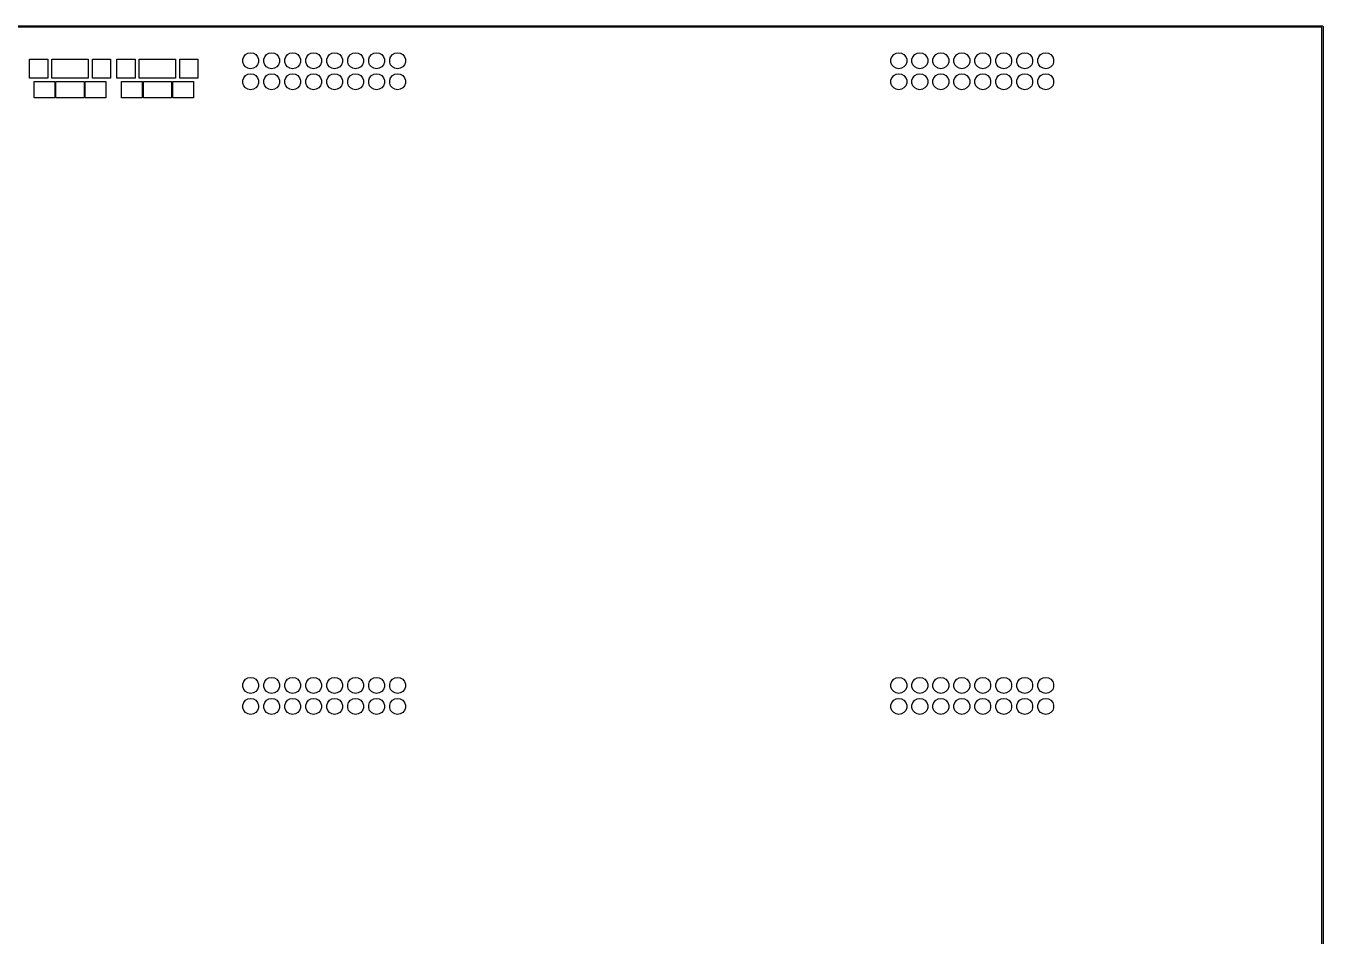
# Model space of a CAD drawing. Extents: x 25 to 346, y -457 to -16.
# Drawn here: x 188.6 to 345.5, y -126.5 to -16.4 of the extents above; entities that cross this region are included whole.
import ezdxf

# ---------------------------------------------------------------- set-up
doc = ezdxf.new("R2010")
doc.units = 0
doc.header["$MEASUREMENT"] = 0
doc.layers.add('BLACK', color=7, linetype='CONTINUOUS')

msp = doc.modelspace()

# ---------------------------------------------------------------- linework, layer by layer
at = {"layer": 'Black'}
for p, q in [((25.4, -16.435), (345.44, -16.435)), ((345.365, -16.585), (25.475, -16.585)), ((345.365, -456.49), (345.365, -16.585)), ((345.44, -16.435), (345.446, -16.4361)), ((345.446, -16.4361), (345.453, -16.4361)), ((345.453, -16.4361), (345.459, -16.4384)), ((345.459, -16.4384), (345.466, -16.4395)), ((345.466, -16.4395), (345.471, -16.4428)), ((345.471, -16.4428), (345.477, -16.445)), ((345.477, -16.445), (345.483, -16.4493)), ((345.483, -16.4493), (345.488, -16.4525)), ((345.488, -16.4525), (345.492, -16.4576)), ((345.492, -16.4576), (345.497, -16.4618)), ((345.497, -16.4618), (345.501, -16.4675)), ((345.501, -16.4675), (345.505, -16.4725)), ((345.505, -16.4725), (345.507, -16.4787)), ((345.507, -16.4787), (345.51, -16.4843)), ((345.51, -16.4843), (345.512, -16.4908)), ((345.512, -16.4908), (345.514, -16.497)), ((345.514, -16.497), (345.514, -16.5035)), ((345.514, -16.5035), (345.515, -16.51)), ((345.515, -16.51), (345.515, -456.565)), ((214.797, -20.4698), (214.911, -20.1547)), ((214.911, -20.1547), (215.127, -19.8977)), ((215.127, -19.8977), (215.417, -19.7301)), ((215.417, -19.7301), (215.748, -19.6718)), ((215.748, -19.6718), (216.078, -19.7301)), ((216.078, -19.7301), (216.368, -19.8977)), ((216.368, -19.8977), (216.584, -20.1547)), ((216.584, -20.1547), (216.699, -20.4698)), ((217.337, -20.4698), (217.451, -20.1547)), ((217.451, -20.1547), (217.667, -19.8977)), ((217.667, -19.8977), (217.957, -19.7301)), ((217.957, -19.7301), (218.288, -19.6718)), ((218.288, -19.6718), (218.618, -19.7301)), ((218.618, -19.7301), (218.908, -19.8977)), ((218.908, -19.8977), (219.124, -20.1547)), ((219.124, -20.1547), (219.239, -20.4698)), ((219.877, -20.4698), (219.991, -20.1547)), ((219.991, -20.1547), (220.207, -19.8977)), ((220.207, -19.8977), (220.497, -19.7301)), ((220.497, -19.7301), (220.828, -19.6718)), ((220.828, -19.6718), (221.158, -19.7301)), ((221.158, -19.7301), (221.448, -19.8977)), ((221.448, -19.8977), (221.664, -20.1547)), ((221.664, -20.1547), (221.779, -20.4698)), ((222.417, -20.4698), (222.531, -20.1547)), ((222.531, -20.1547), (222.747, -19.8977)), ((222.747, -19.8977), (223.037, -19.7301)), ((223.037, -19.7301), (223.368, -19.6718)), ((223.368, -19.6718), (223.698, -19.7301)), ((223.698, -19.7301), (223.988, -19.8977)), ((223.988, -19.8977), (224.204, -20.1547)), ((224.204, -20.1547), (224.319, -20.4698)), ((224.957, -20.4698), (225.071, -20.1547)), ((225.071, -20.1547), (225.287, -19.8977)), ((225.287, -19.8977), (225.577, -19.7301)), ((225.577, -19.7301), (225.908, -19.6718)), ((225.908, -19.6718), (226.238, -19.7301)), ((226.238, -19.7301), (226.528, -19.8977)), ((226.528, -19.8977), (226.744, -20.1547)), ((226.744, -20.1547), (226.859, -20.4698)), ((227.497, -20.4698), (227.611, -20.1547)), ((227.611, -20.1547), (227.827, -19.8977)), ((227.827, -19.8977), (228.117, -19.7301)), ((228.117, -19.7301), (228.448, -19.6718)), ((228.448, -19.6718), (228.778, -19.7301)), ((228.778, -19.7301), (229.068, -19.8977)), ((229.068, -19.8977), (229.284, -20.1547)), ((229.284, -20.1547), (229.399, -20.4698)), ((230.037, -20.4698), (230.151, -20.1547)), ((230.151, -20.1547), (230.367, -19.8977)), ((230.367, -19.8977), (230.657, -19.7301)), ((230.657, -19.7301), (230.988, -19.6718)), ((230.988, -19.6718), (231.318, -19.7301)), ((231.318, -19.7301), (231.608, -19.8977)), ((231.608, -19.8977), (231.824, -20.1547)), ((231.824, -20.1547), (231.939, -20.4698)), ((232.577, -20.4698), (232.691, -20.1547)), ((232.691, -20.1547), (232.907, -19.8977)), ((232.907, -19.8977), (233.197, -19.7301)), ((233.197, -19.7301), (233.528, -19.6718)), ((233.528, -19.6718), (233.858, -19.7301)), ((233.858, -19.7301), (234.148, -19.8977)), ((234.148, -19.8977), (234.364, -20.1547)), ((234.364, -20.1547), (234.479, -20.4698)), ((293.232, -20.4698), (293.347, -20.1547)), ((293.347, -20.1547), (293.562, -19.8977)), ((293.562, -19.8977), (293.853, -19.7301)), ((293.853, -19.7301), (294.183, -19.6718)), ((294.183, -19.6718), (294.513, -19.7301)), ((294.513, -19.7301), (294.804, -19.8977)), ((294.804, -19.8977), (295.019, -20.1547)), ((295.019, -20.1547), (295.134, -20.4698)), ((295.772, -20.4698), (295.887, -20.1547)), ((295.887, -20.1547), (296.102, -19.8977)), ((296.102, -19.8977), (296.393, -19.7301)), ((296.393, -19.7301), (296.723, -19.6718)), ((296.723, -19.6718), (297.053, -19.7301)), ((297.053, -19.7301), (297.344, -19.8977)), ((297.344, -19.8977), (297.559, -20.1547)), ((297.559, -20.1547), (297.674, -20.4698)), ((298.312, -20.4698), (298.427, -20.1547)), ((298.427, -20.1547), (298.642, -19.8977)), ((298.642, -19.8977), (298.933, -19.7301)), ((298.933, -19.7301), (299.263, -19.6718)), ((299.263, -19.6718), (299.593, -19.7301)), ((299.593, -19.7301), (299.884, -19.8977)), ((299.884, -19.8977), (300.099, -20.1547)), ((300.099, -20.1547), (300.214, -20.4698)), ((300.852, -20.4698), (300.967, -20.1547)), ((300.967, -20.1547), (301.182, -19.8977)), ((301.182, -19.8977), (301.473, -19.7301)), ((301.473, -19.7301), (301.803, -19.6718)), ((301.803, -19.6718), (302.133, -19.7301)), ((302.133, -19.7301), (302.424, -19.8977)), ((302.424, -19.8977), (302.639, -20.1547)), ((302.639, -20.1547), (302.754, -20.4698)), ((303.392, -20.4698), (303.507, -20.1547)), ((303.507, -20.1547), (303.722, -19.8977)), ((303.722, -19.8977), (304.013, -19.7301)), ((304.013, -19.7301), (304.343, -19.6718)), ((304.343, -19.6718), (304.673, -19.7301)), ((304.673, -19.7301), (304.964, -19.8977)), ((304.964, -19.8977), (305.179, -20.1547)), ((305.179, -20.1547), (305.294, -20.4698)), ((305.932, -20.4698), (306.047, -20.1547)), ((306.047, -20.1547), (306.262, -19.8977)), ((306.262, -19.8977), (306.553, -19.7301)), ((306.553, -19.7301), (306.883, -19.6718)), ((306.883, -19.6718), (307.213, -19.7301)), ((307.213, -19.7301), (307.504, -19.8977)), ((307.504, -19.8977), (307.719, -20.1547)), ((307.719, -20.1547), (307.834, -20.4698)), ((308.472, -20.4698), (308.587, -20.1547)), ((308.587, -20.1547), (308.802, -19.8977)), ((308.802, -19.8977), (309.093, -19.7301)), ((309.093, -19.7301), (309.423, -19.6718)), ((309.423, -19.6718), (309.753, -19.7301)), ((309.753, -19.7301), (310.044, -19.8977)), ((310.044, -19.8977), (310.259, -20.1547)), ((310.259, -20.1547), (310.374, -20.4698)), ((311.012, -20.4698), (311.127, -20.1547)), ((311.127, -20.1547), (311.342, -19.8977)), ((311.342, -19.8977), (311.633, -19.7301)), ((311.633, -19.7301), (311.963, -19.6718)), ((311.963, -19.6718), (312.293, -19.7301)), ((312.293, -19.7301), (312.584, -19.8977)), ((312.584, -19.8977), (312.799, -20.1547)), ((312.799, -20.1547), (312.914, -20.4698)), ((188.995, -22.74), (188.995, -20.44)), ((188.995, -20.44), (191.195, -20.44)), ((191.195, -20.44), (191.195, -22.74)), ((191.695, -20.44), (193.995, -20.44)), ((191.695, -22.74), (191.695, -20.44)), ((193.995, -20.44), (196.095, -20.44)), ((196.095, -20.44), (196.095, -22.74)), ((196.595, -22.74), (196.595, -20.44)), ((196.595, -20.44), (198.795, -20.44)), ((198.795, -20.44), (198.795, -22.74)), ((199.57, -22.74), (199.57, -20.44)), ((199.57, -20.44), (201.77, -20.44)), ((201.77, -20.44), (201.77, -22.74)), ((202.27, -20.44), (204.57, -20.44)), ((202.27, -22.74), (202.27, -20.44)), ((204.57, -20.44), (206.67, -20.44)), ((206.67, -20.44), (206.67, -22.74)), ((207.17, -22.74), (207.17, -20.44)), ((207.17, -20.44), (209.37, -20.44)), ((209.37, -20.44), (209.37, -22.74)), ((214.797, -20.8052), (214.797, -20.4698)), ((214.911, -21.1203), (214.797, -20.8052)), ((215.127, -21.3773), (214.911, -21.1203)), ((215.417, -21.5449), (215.127, -21.3773)), ((215.748, -21.6032), (215.417, -21.5449)), ((216.078, -21.5449), (215.748, -21.6032)), ((216.368, -21.3773), (216.078, -21.5449)), ((216.584, -21.1203), (216.368, -21.3773)), ((216.699, -20.8052), (216.584, -21.1203)), ((216.699, -20.4698), (216.699, -20.8052)), ((217.337, -20.8052), (217.337, -20.4698)), ((217.451, -21.1203), (217.337, -20.8052)), ((217.667, -21.3773), (217.451, -21.1203)), ((217.957, -21.5449), (217.667, -21.3773)), ((218.288, -21.6032), (217.957, -21.5449)), ((218.618, -21.5449), (218.288, -21.6032)), ((218.908, -21.3773), (218.618, -21.5449)), ((219.124, -21.1203), (218.908, -21.3773)), ((219.239, -20.8052), (219.124, -21.1203)), ((219.239, -20.4698), (219.239, -20.8052)), ((219.877, -20.8052), (219.877, -20.4698)), ((219.991, -21.1203), (219.877, -20.8052)), ((220.207, -21.3773), (219.991, -21.1203)), ((220.497, -21.5449), (220.207, -21.3773)), ((220.828, -21.6032), (220.497, -21.5449)), ((221.158, -21.5449), (220.828, -21.6032)), ((221.448, -21.3773), (221.158, -21.5449)), ((221.664, -21.1203), (221.448, -21.3773)), ((221.779, -20.8052), (221.664, -21.1203)), ((221.779, -20.4698), (221.779, -20.8052)), ((222.417, -20.8052), (222.417, -20.4698)), ((222.531, -21.1203), (222.417, -20.8052)), ((222.747, -21.3773), (222.531, -21.1203)), ((223.037, -21.5449), (222.747, -21.3773)), ((223.368, -21.6032), (223.037, -21.5449)), ((223.698, -21.5449), (223.368, -21.6032)), ((223.988, -21.3773), (223.698, -21.5449)), ((224.204, -21.1203), (223.988, -21.3773)), ((224.319, -20.8052), (224.204, -21.1203)), ((224.319, -20.4698), (224.319, -20.8052)), ((224.957, -20.8052), (224.957, -20.4698)), ((225.071, -21.1203), (224.957, -20.8052)), ((225.287, -21.3773), (225.071, -21.1203)), ((225.577, -21.5449), (225.287, -21.3773)), ((225.908, -21.6032), (225.577, -21.5449)), ((226.238, -21.5449), (225.908, -21.6032)), ((226.528, -21.3773), (226.238, -21.5449)), ((226.744, -21.1203), (226.528, -21.3773)), ((226.859, -20.8052), (226.744, -21.1203)), ((226.859, -20.4698), (226.859, -20.8052)), ((227.497, -20.8052), (227.497, -20.4698)), ((227.611, -21.1203), (227.497, -20.8052)), ((227.827, -21.3773), (227.611, -21.1203)), ((228.117, -21.5449), (227.827, -21.3773)), ((228.448, -21.6032), (228.117, -21.5449)), ((228.778, -21.5449), (228.448, -21.6032)), ((229.068, -21.3773), (228.778, -21.5449)), ((229.284, -21.1203), (229.068, -21.3773)), ((229.399, -20.8052), (229.284, -21.1203)), ((229.399, -20.4698), (229.399, -20.8052)), ((230.037, -20.8052), (230.037, -20.4698)), ((230.151, -21.1203), (230.037, -20.8052)), ((230.367, -21.3773), (230.151, -21.1203)), ((230.657, -21.5449), (230.367, -21.3773)), ((230.988, -21.6032), (230.657, -21.5449)), ((231.318, -21.5449), (230.988, -21.6032)), ((231.608, -21.3773), (231.318, -21.5449)), ((231.824, -21.1203), (231.608, -21.3773)), ((231.939, -20.8052), (231.824, -21.1203)), ((231.939, -20.4698), (231.939, -20.8052)), ((232.577, -20.8052), (232.577, -20.4698)), ((232.691, -21.1203), (232.577, -20.8052)), ((232.907, -21.3773), (232.691, -21.1203)), ((233.197, -21.5449), (232.907, -21.3773)), ((233.528, -21.6032), (233.197, -21.5449)), ((233.858, -21.5449), (233.528, -21.6032)), ((234.148, -21.3773), (233.858, -21.5449)), ((234.364, -21.1203), (234.148, -21.3773)), ((234.479, -20.8052), (234.364, -21.1203)), ((234.479, -20.4698), (234.479, -20.8052)), ((293.232, -20.8052), (293.232, -20.4698)), ((293.347, -21.1203), (293.232, -20.8052)), ((293.562, -21.3773), (293.347, -21.1203)), ((293.853, -21.5449), (293.562, -21.3773)), ((294.183, -21.6032), (293.853, -21.5449)), ((294.513, -21.5449), (294.183, -21.6032)), ((294.804, -21.3773), (294.513, -21.5449)), ((295.019, -21.1203), (294.804, -21.3773)), ((295.134, -20.8052), (295.019, -21.1203)), ((295.134, -20.4698), (295.134, -20.8052)), ((295.772, -20.8052), (295.772, -20.4698)), ((295.887, -21.1203), (295.772, -20.8052)), ((296.102, -21.3773), (295.887, -21.1203)), ((296.393, -21.5449), (296.102, -21.3773)), ((296.723, -21.6032), (296.393, -21.5449)), ((297.053, -21.5449), (296.723, -21.6032)), ((297.344, -21.3773), (297.053, -21.5449)), ((297.559, -21.1203), (297.344, -21.3773)), ((297.674, -20.8052), (297.559, -21.1203)), ((297.674, -20.4698), (297.674, -20.8052)), ((298.312, -20.8052), (298.312, -20.4698)), ((298.427, -21.1203), (298.312, -20.8052)), ((298.642, -21.3773), (298.427, -21.1203)), ((298.933, -21.5449), (298.642, -21.3773)), ((299.263, -21.6032), (298.933, -21.5449)), ((299.593, -21.5449), (299.263, -21.6032)), ((299.884, -21.3773), (299.593, -21.5449)), ((300.099, -21.1203), (299.884, -21.3773)), ((300.214, -20.8052), (300.099, -21.1203)), ((300.214, -20.4698), (300.214, -20.8052)), ((300.852, -20.8052), (300.852, -20.4698)), ((300.967, -21.1203), (300.852, -20.8052)), ((301.182, -21.3773), (300.967, -21.1203)), ((301.473, -21.5449), (301.182, -21.3773)), ((301.803, -21.6032), (301.473, -21.5449)), ((302.133, -21.5449), (301.803, -21.6032)), ((302.424, -21.3773), (302.133, -21.5449)), ((302.639, -21.1203), (302.424, -21.3773)), ((302.754, -20.8052), (302.639, -21.1203)), ((302.754, -20.4698), (302.754, -20.8052)), ((303.392, -20.8052), (303.392, -20.4698)), ((303.507, -21.1203), (303.392, -20.8052)), ((303.722, -21.3773), (303.507, -21.1203)), ((304.013, -21.5449), (303.722, -21.3773)), ((304.343, -21.6032), (304.013, -21.5449)), ((304.673, -21.5449), (304.343, -21.6032)), ((304.964, -21.3773), (304.673, -21.5449)), ((305.179, -21.1203), (304.964, -21.3773)), ((305.294, -20.8052), (305.179, -21.1203)), ((305.294, -20.4698), (305.294, -20.8052)), ((305.932, -20.8052), (305.932, -20.4698)), ((306.047, -21.1203), (305.932, -20.8052)), ((306.262, -21.3773), (306.047, -21.1203)), ((306.553, -21.5449), (306.262, -21.3773)), ((306.883, -21.6032), (306.553, -21.5449)), ((307.213, -21.5449), (306.883, -21.6032)), ((307.504, -21.3773), (307.213, -21.5449)), ((307.719, -21.1203), (307.504, -21.3773)), ((307.834, -20.8052), (307.719, -21.1203)), ((307.834, -20.4698), (307.834, -20.8052)), ((308.472, -20.8052), (308.472, -20.4698)), ((308.587, -21.1203), (308.472, -20.8052)), ((308.802, -21.3773), (308.587, -21.1203)), ((309.093, -21.5449), (308.802, -21.3773)), ((309.423, -21.6032), (309.093, -21.5449)), ((309.753, -21.5449), (309.423, -21.6032)), ((310.044, -21.3773), (309.753, -21.5449)), ((310.259, -21.1203), (310.044, -21.3773)), ((310.374, -20.8052), (310.259, -21.1203)), ((310.374, -20.4698), (310.374, -20.8052)), ((311.012, -20.8052), (311.012, -20.4698)), ((311.127, -21.1203), (311.012, -20.8052)), ((311.342, -21.3773), (311.127, -21.1203)), ((311.633, -21.5449), (311.342, -21.3773)), ((311.963, -21.6032), (311.633, -21.5449)), ((312.293, -21.5449), (311.963, -21.6032)), ((312.584, -21.3773), (312.293, -21.5449)), ((312.799, -21.1203), (312.584, -21.3773)), ((312.914, -20.8052), (312.799, -21.1203)), ((312.914, -20.4698), (312.914, -20.8052)), ((191.195, -22.74), (188.995, -22.74)), ((189.545, -25.14), (189.545, -23.14)), ((189.545, -23.14), (192.045, -23.14)), ((193.795, -22.74), (191.695, -22.74)), ((192.045, -23.14), (192.045, -25.14)), ((192.195, -25.14), (192.195, -23.14)), ((192.195, -23.14), (192.995, -23.14)), ((192.995, -23.14), (193.645, -23.14)), ((193.645, -23.14), (194.295, -23.14)), ((196.095, -22.74), (193.795, -22.74)), ((194.295, -23.14), (194.945, -23.14)), ((194.945, -23.14), (195.595, -23.14)), ((195.595, -23.14), (195.595, -25.14)), ((195.745, -25.14), (195.745, -23.14)), ((195.745, -23.14), (198.245, -23.14)), ((198.795, -22.74), (196.595, -22.74)), ((198.245, -23.14), (198.245, -25.14)), ((201.77, -22.74), (199.57, -22.74)), ((200.12, -25.14), (200.12, -23.14)), ((200.12, -23.14), (202.62, -23.14)), ((204.37, -22.74), (202.27, -22.74)), ((202.62, -23.14), (202.62, -25.14)), ((202.77, -25.14), (202.77, -23.14)), ((202.77, -23.14), (203.57, -23.14)), ((203.57, -23.14), (204.22, -23.14)), ((204.22, -23.14), (204.87, -23.14)), ((204.57, -22.74), (204.37, -22.74)), ((206.67, -22.74), (204.57, -22.74)), ((204.87, -23.14), (205.52, -23.14)), ((205.52, -23.14), (206.17, -23.14)), ((206.17, -23.14), (206.17, -25.14)), ((206.32, -25.14), (206.32, -23.14)), ((206.32, -23.14), (208.82, -23.14)), ((209.37, -22.74), (207.17, -22.74)), ((208.82, -23.14), (208.82, -25.14)), ((214.797, -23.0098), (214.911, -22.6947)), ((214.797, -23.3452), (214.797, -23.0098)), ((214.911, -23.6603), (214.797, -23.3452)), ((214.911, -22.6947), (215.127, -22.4377)), ((215.127, -22.4377), (215.417, -22.2701)), ((215.417, -22.2701), (215.748, -22.2118)), ((215.748, -22.2118), (216.078, -22.2701)), ((216.078, -22.2701), (216.368, -22.4377)), ((216.368, -22.4377), (216.584, -22.6947)), ((216.584, -22.6947), (216.699, -23.0098)), ((216.699, -23.3452), (216.584, -23.6603)), ((216.699, -23.0098), (216.699, -23.3452)), ((217.337, -23.0098), (217.451, -22.6947)), ((217.337, -23.3452), (217.337, -23.0098)), ((217.451, -23.6603), (217.337, -23.3452)), ((217.451, -22.6947), (217.667, -22.4377)), ((217.667, -22.4377), (217.957, -22.2701)), ((217.957, -22.2701), (218.288, -22.2118)), ((218.288, -22.2118), (218.618, -22.2701)), ((218.618, -22.2701), (218.908, -22.4377)), ((218.908, -22.4377), (219.124, -22.6947)), ((219.124, -22.6947), (219.239, -23.0098)), ((219.239, -23.3452), (219.124, -23.6603)), ((219.239, -23.0098), (219.239, -23.3452)), ((219.877, -23.0098), (219.991, -22.6947)), ((219.877, -23.3452), (219.877, -23.0098)), ((219.991, -23.6603), (219.877, -23.3452)), ((219.991, -22.6947), (220.207, -22.4377)), ((220.207, -22.4377), (220.497, -22.2701)), ((220.497, -22.2701), (220.828, -22.2118)), ((220.828, -22.2118), (221.158, -22.2701)), ((221.158, -22.2701), (221.448, -22.4377)), ((221.448, -22.4377), (221.664, -22.6947)), ((221.664, -22.6947), (221.779, -23.0098)), ((221.779, -23.3452), (221.664, -23.6603)), ((221.779, -23.0098), (221.779, -23.3452)), ((222.417, -23.0098), (222.531, -22.6947)), ((222.417, -23.3452), (222.417, -23.0098)), ((222.531, -23.6603), (222.417, -23.3452)), ((222.531, -22.6947), (222.747, -22.4377)), ((222.747, -22.4377), (223.037, -22.2701)), ((223.037, -22.2701), (223.368, -22.2118)), ((223.368, -22.2118), (223.698, -22.2701)), ((223.698, -22.2701), (223.988, -22.4377)), ((223.988, -22.4377), (224.204, -22.6947)), ((224.204, -22.6947), (224.319, -23.0098)), ((224.319, -23.3452), (224.204, -23.6603)), ((224.319, -23.0098), (224.319, -23.3452)), ((224.957, -23.0098), (225.071, -22.6947)), ((224.957, -23.3452), (224.957, -23.0098)), ((225.071, -23.6603), (224.957, -23.3452)), ((225.071, -22.6947), (225.287, -22.4377)), ((225.287, -22.4377), (225.577, -22.2701)), ((225.577, -22.2701), (225.908, -22.2118)), ((225.908, -22.2118), (226.238, -22.2701)), ((226.238, -22.2701), (226.528, -22.4377)), ((226.528, -22.4377), (226.744, -22.6947)), ((226.744, -22.6947), (226.859, -23.0098)), ((226.859, -23.3452), (226.744, -23.6603)), ((226.859, -23.0098), (226.859, -23.3452)), ((227.497, -23.0098), (227.611, -22.6947)), ((227.497, -23.3452), (227.497, -23.0098)), ((227.611, -23.6603), (227.497, -23.3452)), ((227.611, -22.6947), (227.827, -22.4377)), ((227.827, -22.4377), (228.117, -22.2701)), ((228.117, -22.2701), (228.448, -22.2118)), ((228.448, -22.2118), (228.778, -22.2701)), ((228.778, -22.2701), (229.068, -22.4377)), ((229.068, -22.4377), (229.284, -22.6947)), ((229.284, -22.6947), (229.399, -23.0098)), ((229.399, -23.3452), (229.284, -23.6603)), ((229.399, -23.0098), (229.399, -23.3452)), ((230.037, -23.0098), (230.151, -22.6947)), ((230.037, -23.3452), (230.037, -23.0098)), ((230.151, -23.6603), (230.037, -23.3452)), ((230.151, -22.6947), (230.367, -22.4377)), ((230.367, -22.4377), (230.657, -22.2701)), ((230.657, -22.2701), (230.988, -22.2118)), ((230.988, -22.2118), (231.318, -22.2701)), ((231.318, -22.2701), (231.608, -22.4377)), ((231.608, -22.4377), (231.824, -22.6947)), ((231.824, -22.6947), (231.939, -23.0098)), ((231.939, -23.3452), (231.824, -23.6603)), ((231.939, -23.0098), (231.939, -23.3452)), ((232.577, -23.0098), (232.691, -22.6947)), ((232.577, -23.3452), (232.577, -23.0098)), ((232.691, -23.6603), (232.577, -23.3452)), ((232.691, -22.6947), (232.907, -22.4377)), ((232.907, -22.4377), (233.197, -22.2701)), ((233.197, -22.2701), (233.528, -22.2118)), ((233.528, -22.2118), (233.858, -22.2701)), ((233.858, -22.2701), (234.148, -22.4377)), ((234.148, -22.4377), (234.364, -22.6947)), ((234.364, -22.6947), (234.479, -23.0098)), ((234.479, -23.3452), (234.364, -23.6603)), ((234.479, -23.0098), (234.479, -23.3452)), ((293.232, -23.0098), (293.347, -22.6947)), ((293.232, -23.3452), (293.232, -23.0098)), ((293.347, -23.6603), (293.232, -23.3452)), ((293.347, -22.6947), (293.562, -22.4377)), ((293.562, -22.4377), (293.853, -22.2701)), ((293.853, -22.2701), (294.183, -22.2118)), ((294.183, -22.2118), (294.513, -22.2701)), ((294.513, -22.2701), (294.804, -22.4377)), ((294.804, -22.4377), (295.019, -22.6947)), ((295.019, -22.6947), (295.134, -23.0098)), ((295.134, -23.3452), (295.019, -23.6603)), ((295.134, -23.0098), (295.134, -23.3452)), ((295.772, -23.0098), (295.887, -22.6947)), ((295.772, -23.3452), (295.772, -23.0098)), ((295.887, -23.6603), (295.772, -23.3452)), ((295.887, -22.6947), (296.102, -22.4377)), ((296.102, -22.4377), (296.393, -22.2701)), ((296.393, -22.2701), (296.723, -22.2118)), ((296.723, -22.2118), (297.053, -22.2701)), ((297.053, -22.2701), (297.344, -22.4377)), ((297.344, -22.4377), (297.559, -22.6947)), ((297.559, -22.6947), (297.674, -23.0098)), ((297.674, -23.3452), (297.559, -23.6603)), ((297.674, -23.0098), (297.674, -23.3452)), ((298.312, -23.0098), (298.427, -22.6947)), ((298.312, -23.3452), (298.312, -23.0098)), ((298.427, -23.6603), (298.312, -23.3452)), ((298.427, -22.6947), (298.642, -22.4377)), ((298.642, -22.4377), (298.933, -22.2701)), ((298.933, -22.2701), (299.263, -22.2118)), ((299.263, -22.2118), (299.593, -22.2701)), ((299.593, -22.2701), (299.884, -22.4377)), ((299.884, -22.4377), (300.099, -22.6947)), ((300.099, -22.6947), (300.214, -23.0098)), ((300.214, -23.3452), (300.099, -23.6603)), ((300.214, -23.0098), (300.214, -23.3452)), ((300.852, -23.0098), (300.967, -22.6947)), ((300.852, -23.3452), (300.852, -23.0098)), ((300.967, -23.6603), (300.852, -23.3452)), ((300.967, -22.6947), (301.182, -22.4377)), ((301.182, -22.4377), (301.473, -22.2701)), ((301.473, -22.2701), (301.803, -22.2118)), ((301.803, -22.2118), (302.133, -22.2701)), ((302.133, -22.2701), (302.424, -22.4377)), ((302.424, -22.4377), (302.639, -22.6947)), ((302.639, -22.6947), (302.754, -23.0098)), ((302.754, -23.3452), (302.639, -23.6603)), ((302.754, -23.0098), (302.754, -23.3452)), ((303.392, -23.0098), (303.507, -22.6947)), ((303.392, -23.3452), (303.392, -23.0098)), ((303.507, -23.6603), (303.392, -23.3452)), ((303.507, -22.6947), (303.722, -22.4377)), ((303.722, -22.4377), (304.013, -22.2701)), ((304.013, -22.2701), (304.343, -22.2118)), ((304.343, -22.2118), (304.673, -22.2701)), ((304.673, -22.2701), (304.964, -22.4377)), ((304.964, -22.4377), (305.179, -22.6947)), ((305.179, -22.6947), (305.294, -23.0098)), ((305.294, -23.3452), (305.179, -23.6603)), ((305.294, -23.0098), (305.294, -23.3452)), ((305.932, -23.0098), (306.047, -22.6947)), ((305.932, -23.3452), (305.932, -23.0098)), ((306.047, -23.6603), (305.932, -23.3452)), ((306.047, -22.6947), (306.262, -22.4377)), ((306.262, -22.4377), (306.553, -22.2701)), ((306.553, -22.2701), (306.883, -22.2118)), ((306.883, -22.2118), (307.213, -22.2701)), ((307.213, -22.2701), (307.504, -22.4377)), ((307.504, -22.4377), (307.719, -22.6947)), ((307.719, -22.6947), (307.834, -23.0098)), ((307.834, -23.3452), (307.719, -23.6603)), ((307.834, -23.0098), (307.834, -23.3452)), ((308.472, -23.0098), (308.587, -22.6947)), ((308.472, -23.3452), (308.472, -23.0098)), ((308.587, -23.6603), (308.472, -23.3452)), ((308.587, -22.6947), (308.802, -22.4377)), ((308.802, -22.4377), (309.093, -22.2701)), ((309.093, -22.2701), (309.423, -22.2118)), ((309.423, -22.2118), (309.753, -22.2701)), ((309.753, -22.2701), (310.044, -22.4377)), ((310.044, -22.4377), (310.259, -22.6947)), ((310.259, -22.6947), (310.374, -23.0098)), ((310.374, -23.3452), (310.259, -23.6603)), ((310.374, -23.0098), (310.374, -23.3452)), ((311.012, -23.0098), (311.127, -22.6947)), ((311.012, -23.3452), (311.012, -23.0098)), ((311.127, -23.6603), (311.012, -23.3452)), ((311.127, -22.6947), (311.342, -22.4377)), ((311.342, -22.4377), (311.633, -22.2701)), ((311.633, -22.2701), (311.963, -22.2118)), ((311.963, -22.2118), (312.293, -22.2701)), ((312.293, -22.2701), (312.584, -22.4377)), ((312.584, -22.4377), (312.799, -22.6947)), ((312.799, -22.6947), (312.914, -23.0098)), ((312.914, -23.3452), (312.799, -23.6603)), ((312.914, -23.0098), (312.914, -23.3452)), ((215.127, -23.9172), (214.911, -23.6603)), ((215.417, -24.0849), (215.127, -23.9172)), ((215.748, -24.1432), (215.417, -24.0849)), ((216.078, -24.0849), (215.748, -24.1432)), ((216.368, -23.9172), (216.078, -24.0849)), ((216.584, -23.6603), (216.368, -23.9172)), ((217.667, -23.9172), (217.451, -23.6603)), ((217.957, -24.0849), (217.667, -23.9172)), ((218.288, -24.1432), (217.957, -24.0849)), ((218.618, -24.0849), (218.288, -24.1432)), ((218.908, -23.9172), (218.618, -24.0849)), ((219.124, -23.6603), (218.908, -23.9172)), ((220.207, -23.9172), (219.991, -23.6603)), ((220.497, -24.0849), (220.207, -23.9172)), ((220.828, -24.1432), (220.497, -24.0849)), ((221.158, -24.0849), (220.828, -24.1432)), ((221.448, -23.9172), (221.158, -24.0849)), ((221.664, -23.6603), (221.448, -23.9172)), ((222.747, -23.9172), (222.531, -23.6603)), ((223.037, -24.0849), (222.747, -23.9172)), ((223.368, -24.1432), (223.037, -24.0849)), ((223.698, -24.0849), (223.368, -24.1432)), ((223.988, -23.9172), (223.698, -24.0849)), ((224.204, -23.6603), (223.988, -23.9172)), ((225.287, -23.9172), (225.071, -23.6603)), ((225.577, -24.0849), (225.287, -23.9172)), ((225.908, -24.1432), (225.577, -24.0849)), ((226.238, -24.0849), (225.908, -24.1432)), ((226.528, -23.9172), (226.238, -24.0849)), ((226.744, -23.6603), (226.528, -23.9172)), ((227.827, -23.9172), (227.611, -23.6603)), ((228.117, -24.0849), (227.827, -23.9172)), ((228.448, -24.1432), (228.117, -24.0849)), ((228.778, -24.0849), (228.448, -24.1432)), ((229.068, -23.9172), (228.778, -24.0849)), ((229.284, -23.6603), (229.068, -23.9172)), ((230.367, -23.9172), (230.151, -23.6603)), ((230.657, -24.0849), (230.367, -23.9172)), ((230.988, -24.1432), (230.657, -24.0849)), ((231.318, -24.0849), (230.988, -24.1432)), ((231.608, -23.9172), (231.318, -24.0849)), ((231.824, -23.6603), (231.608, -23.9172)), ((232.907, -23.9172), (232.691, -23.6603)), ((233.197, -24.0849), (232.907, -23.9172)), ((233.528, -24.1432), (233.197, -24.0849)), ((233.858, -24.0849), (233.528, -24.1432)), ((234.148, -23.9172), (233.858, -24.0849)), ((234.364, -23.6603), (234.148, -23.9172)), ((293.562, -23.9172), (293.347, -23.6603)), ((293.853, -24.0849), (293.562, -23.9172)), ((294.183, -24.1432), (293.853, -24.0849)), ((294.513, -24.0849), (294.183, -24.1432)), ((294.804, -23.9172), (294.513, -24.0849)), ((295.019, -23.6603), (294.804, -23.9172)), ((296.102, -23.9172), (295.887, -23.6603)), ((296.393, -24.0849), (296.102, -23.9172)), ((296.723, -24.1432), (296.393, -24.0849)), ((297.053, -24.0849), (296.723, -24.1432)), ((297.344, -23.9172), (297.053, -24.0849)), ((297.559, -23.6603), (297.344, -23.9172)), ((298.642, -23.9172), (298.427, -23.6603)), ((298.933, -24.0849), (298.642, -23.9172)), ((299.263, -24.1432), (298.933, -24.0849)), ((299.593, -24.0849), (299.263, -24.1432)), ((299.884, -23.9172), (299.593, -24.0849)), ((300.099, -23.6603), (299.884, -23.9172)), ((301.182, -23.9172), (300.967, -23.6603)), ((301.473, -24.0849), (301.182, -23.9172)), ((301.803, -24.1432), (301.473, -24.0849)), ((302.133, -24.0849), (301.803, -24.1432)), ((302.424, -23.9172), (302.133, -24.0849)), ((302.639, -23.6603), (302.424, -23.9172)), ((303.722, -23.9172), (303.507, -23.6603)), ((304.013, -24.0849), (303.722, -23.9172)), ((304.343, -24.1432), (304.013, -24.0849)), ((304.673, -24.0849), (304.343, -24.1432)), ((304.964, -23.9172), (304.673, -24.0849)), ((305.179, -23.6603), (304.964, -23.9172)), ((306.262, -23.9172), (306.047, -23.6603)), ((306.553, -24.0849), (306.262, -23.9172)), ((306.883, -24.1432), (306.553, -24.0849)), ((307.213, -24.0849), (306.883, -24.1432)), ((307.504, -23.9172), (307.213, -24.0849)), ((307.719, -23.6603), (307.504, -23.9172)), ((308.802, -23.9172), (308.587, -23.6603)), ((309.093, -24.0849), (308.802, -23.9172)), ((309.423, -24.1432), (309.093, -24.0849)), ((309.753, -24.0849), (309.423, -24.1432)), ((310.044, -23.9172), (309.753, -24.0849)), ((310.259, -23.6603), (310.044, -23.9172)), ((311.342, -23.9172), (311.127, -23.6603)), ((311.633, -24.0849), (311.342, -23.9172)), ((311.963, -24.1432), (311.633, -24.0849)), ((312.293, -24.0849), (311.963, -24.1432)), ((312.584, -23.9172), (312.293, -24.0849)), ((312.799, -23.6603), (312.584, -23.9172)), ((192.045, -25.14), (189.545, -25.14)), ((192.845, -25.14), (192.195, -25.14)), ((192.995, -25.14), (192.845, -25.14)), ((193.495, -25.14), (192.995, -25.14)), ((193.645, -25.14), (193.495, -25.14)), ((194.145, -25.14), (193.645, -25.14)), ((194.295, -25.14), (194.145, -25.14)), ((194.795, -25.14), (194.295, -25.14)), ((194.945, -25.14), (194.795, -25.14)), ((195.595, -25.14), (194.945, -25.14)), ((198.245, -25.14), (195.745, -25.14)), ((202.62, -25.14), (200.12, -25.14)), ((203.42, -25.14), (202.77, -25.14)), ((204.07, -25.14), (203.42, -25.14)), ((204.72, -25.14), (204.07, -25.14)), ((205.37, -25.14), (204.72, -25.14)), ((205.52, -25.14), (205.37, -25.14)), ((206.17, -25.14), (205.52, -25.14)), ((208.82, -25.14), (206.32, -25.14)), ((214.797, -96.0094), (214.911, -95.6943)), ((214.911, -95.6943), (215.127, -95.4373)), ((215.127, -95.4373), (215.417, -95.2697)), ((215.417, -95.2697), (215.748, -95.2114)), ((215.748, -95.2114), (216.078, -95.2697)), ((216.078, -95.2697), (216.368, -95.4373)), ((216.368, -95.4373), (216.584, -95.6943)), ((216.584, -95.6943), (216.699, -96.0094)), ((217.337, -96.0094), (217.451, -95.6943)), ((217.451, -95.6943), (217.667, -95.4373)), ((217.667, -95.4373), (217.957, -95.2697)), ((217.957, -95.2697), (218.288, -95.2114)), ((218.288, -95.2114), (218.618, -95.2697)), ((218.618, -95.2697), (218.908, -95.4373)), ((218.908, -95.4373), (219.124, -95.6943)), ((219.124, -95.6943), (219.239, -96.0094)), ((219.877, -96.0094), (219.991, -95.6943)), ((219.991, -95.6943), (220.207, -95.4373)), ((220.207, -95.4373), (220.497, -95.2697)), ((220.497, -95.2697), (220.828, -95.2114)), ((220.828, -95.2114), (221.158, -95.2697)), ((221.158, -95.2697), (221.448, -95.4373)), ((221.448, -95.4373), (221.664, -95.6943)), ((221.664, -95.6943), (221.779, -96.0094)), ((222.417, -96.0094), (222.531, -95.6943)), ((222.531, -95.6943), (222.747, -95.4373)), ((222.747, -95.4373), (223.037, -95.2697)), ((223.037, -95.2697), (223.368, -95.2114)), ((223.368, -95.2114), (223.698, -95.2697)), ((223.698, -95.2697), (223.988, -95.4373)), ((223.988, -95.4373), (224.204, -95.6943)), ((224.204, -95.6943), (224.319, -96.0094)), ((224.957, -96.0094), (225.071, -95.6943)), ((225.071, -95.6943), (225.287, -95.4373)), ((225.287, -95.4373), (225.577, -95.2697)), ((225.577, -95.2697), (225.908, -95.2114)), ((225.908, -95.2114), (226.238, -95.2697)), ((226.238, -95.2697), (226.528, -95.4373)), ((226.528, -95.4373), (226.744, -95.6943)), ((226.744, -95.6943), (226.859, -96.0094)), ((227.497, -96.0094), (227.611, -95.6943)), ((227.611, -95.6943), (227.827, -95.4373)), ((227.827, -95.4373), (228.117, -95.2697)), ((228.117, -95.2697), (228.448, -95.2114)), ((228.448, -95.2114), (228.778, -95.2697)), ((228.778, -95.2697), (229.068, -95.4373)), ((229.068, -95.4373), (229.284, -95.6943)), ((229.284, -95.6943), (229.399, -96.0094)), ((230.037, -96.0094), (230.151, -95.6943)), ((230.151, -95.6943), (230.367, -95.4373)), ((230.367, -95.4373), (230.657, -95.2697)), ((230.657, -95.2697), (230.988, -95.2114)), ((230.988, -95.2114), (231.318, -95.2697)), ((231.318, -95.2697), (231.608, -95.4373)), ((231.608, -95.4373), (231.824, -95.6943)), ((231.824, -95.6943), (231.939, -96.0094)), ((232.577, -96.0094), (232.691, -95.6943)), ((232.691, -95.6943), (232.907, -95.4373)), ((232.907, -95.4373), (233.197, -95.2697)), ((233.197, -95.2697), (233.528, -95.2114)), ((233.528, -95.2114), (233.858, -95.2697)), ((233.858, -95.2697), (234.148, -95.4373)), ((234.148, -95.4373), (234.364, -95.6943)), ((234.364, -95.6943), (234.479, -96.0094)), ((293.232, -96.0094), (293.347, -95.6943)), ((293.347, -95.6943), (293.562, -95.4373)), ((293.562, -95.4373), (293.853, -95.2697)), ((293.853, -95.2697), (294.183, -95.2114)), ((294.183, -95.2114), (294.513, -95.2697)), ((294.513, -95.2697), (294.804, -95.4373)), ((294.804, -95.4373), (295.019, -95.6943)), ((295.019, -95.6943), (295.134, -96.0094)), ((295.772, -96.0094), (295.887, -95.6943)), ((295.887, -95.6943), (296.102, -95.4373)), ((296.102, -95.4373), (296.393, -95.2697)), ((296.393, -95.2697), (296.723, -95.2114)), ((296.723, -95.2114), (297.053, -95.2697)), ((297.053, -95.2697), (297.344, -95.4373)), ((297.344, -95.4373), (297.559, -95.6943)), ((297.559, -95.6943), (297.674, -96.0094)), ((298.312, -96.0094), (298.427, -95.6943)), ((298.427, -95.6943), (298.642, -95.4373)), ((298.642, -95.4373), (298.933, -95.2697)), ((298.933, -95.2697), (299.263, -95.2114)), ((299.263, -95.2114), (299.593, -95.2697)), ((299.593, -95.2697), (299.884, -95.4373)), ((299.884, -95.4373), (300.099, -95.6943)), ((300.099, -95.6943), (300.214, -96.0094)), ((300.852, -96.0094), (300.967, -95.6943)), ((300.967, -95.6943), (301.182, -95.4373)), ((301.182, -95.4373), (301.473, -95.2697)), ((301.473, -95.2697), (301.803, -95.2114)), ((301.803, -95.2114), (302.133, -95.2697)), ((302.133, -95.2697), (302.424, -95.4373)), ((302.424, -95.4373), (302.639, -95.6943)), ((302.639, -95.6943), (302.754, -96.0094)), ((303.392, -96.0094), (303.507, -95.6943)), ((303.507, -95.6943), (303.722, -95.4373)), ((303.722, -95.4373), (304.013, -95.2697)), ((304.013, -95.2697), (304.343, -95.2114)), ((304.343, -95.2114), (304.673, -95.2697)), ((304.673, -95.2697), (304.964, -95.4373)), ((304.964, -95.4373), (305.179, -95.6943)), ((305.179, -95.6943), (305.294, -96.0094)), ((305.932, -96.0094), (306.047, -95.6943)), ((306.047, -95.6943), (306.262, -95.4373)), ((306.262, -95.4373), (306.553, -95.2697)), ((306.553, -95.2697), (306.883, -95.2114)), ((306.883, -95.2114), (307.213, -95.2697)), ((307.213, -95.2697), (307.504, -95.4373)), ((307.504, -95.4373), (307.719, -95.6943)), ((307.719, -95.6943), (307.834, -96.0094)), ((308.472, -96.0094), (308.587, -95.6943)), ((308.587, -95.6943), (308.802, -95.4373)), ((308.802, -95.4373), (309.093, -95.2697)), ((309.093, -95.2697), (309.423, -95.2114)), ((309.423, -95.2114), (309.753, -95.2697)), ((309.753, -95.2697), (310.044, -95.4373)), ((310.044, -95.4373), (310.259, -95.6943)), ((310.259, -95.6943), (310.374, -96.0094)), ((311.012, -96.0094), (311.127, -95.6943)), ((311.127, -95.6943), (311.342, -95.4373)), ((311.342, -95.4373), (311.633, -95.2697)), ((311.633, -95.2697), (311.963, -95.2114)), ((311.963, -95.2114), (312.293, -95.2697)), ((312.293, -95.2697), (312.584, -95.4373)), ((312.584, -95.4373), (312.799, -95.6943)), ((312.799, -95.6943), (312.914, -96.0094)), ((214.797, -96.3448), (214.797, -96.0094)), ((214.911, -96.6599), (214.797, -96.3448)), ((215.127, -96.9168), (214.911, -96.6599)), ((215.417, -97.0845), (215.127, -96.9168)), ((215.748, -97.1428), (215.417, -97.0845)), ((216.078, -97.0845), (215.748, -97.1428)), ((216.368, -96.9168), (216.078, -97.0845)), ((216.584, -96.6599), (216.368, -96.9168)), ((216.699, -96.3448), (216.584, -96.6599)), ((216.699, -96.0094), (216.699, -96.3448)), ((217.337, -96.3448), (217.337, -96.0094)), ((217.451, -96.6599), (217.337, -96.3448)), ((217.667, -96.9168), (217.451, -96.6599)), ((217.957, -97.0845), (217.667, -96.9168)), ((218.288, -97.1428), (217.957, -97.0845)), ((218.618, -97.0845), (218.288, -97.1428)), ((218.908, -96.9168), (218.618, -97.0845)), ((219.124, -96.6599), (218.908, -96.9168)), ((219.239, -96.3448), (219.124, -96.6599)), ((219.239, -96.0094), (219.239, -96.3448)), ((219.877, -96.3448), (219.877, -96.0094)), ((219.991, -96.6599), (219.877, -96.3448)), ((220.207, -96.9168), (219.991, -96.6599)), ((220.497, -97.0845), (220.207, -96.9168)), ((220.828, -97.1428), (220.497, -97.0845)), ((221.158, -97.0845), (220.828, -97.1428)), ((221.448, -96.9168), (221.158, -97.0845)), ((221.664, -96.6599), (221.448, -96.9168)), ((221.779, -96.3448), (221.664, -96.6599)), ((221.779, -96.0094), (221.779, -96.3448)), ((222.417, -96.3448), (222.417, -96.0094)), ((222.531, -96.6599), (222.417, -96.3448)), ((222.747, -96.9168), (222.531, -96.6599)), ((223.037, -97.0845), (222.747, -96.9168)), ((223.368, -97.1428), (223.037, -97.0845)), ((223.698, -97.0845), (223.368, -97.1428)), ((223.988, -96.9168), (223.698, -97.0845)), ((224.204, -96.6599), (223.988, -96.9168)), ((224.319, -96.3448), (224.204, -96.6599)), ((224.319, -96.0094), (224.319, -96.3448)), ((224.957, -96.3448), (224.957, -96.0094)), ((225.071, -96.6599), (224.957, -96.3448)), ((225.287, -96.9168), (225.071, -96.6599)), ((225.577, -97.0845), (225.287, -96.9168)), ((225.908, -97.1428), (225.577, -97.0845)), ((226.238, -97.0845), (225.908, -97.1428)), ((226.528, -96.9168), (226.238, -97.0845)), ((226.744, -96.6599), (226.528, -96.9168)), ((226.859, -96.3448), (226.744, -96.6599)), ((226.859, -96.0094), (226.859, -96.3448)), ((227.497, -96.3448), (227.497, -96.0094)), ((227.611, -96.6599), (227.497, -96.3448)), ((227.827, -96.9168), (227.611, -96.6599)), ((228.117, -97.0845), (227.827, -96.9168)), ((228.448, -97.1428), (228.117, -97.0845)), ((228.778, -97.0845), (228.448, -97.1428)), ((229.068, -96.9168), (228.778, -97.0845)), ((229.284, -96.6599), (229.068, -96.9168)), ((229.399, -96.3448), (229.284, -96.6599)), ((229.399, -96.0094), (229.399, -96.3448)), ((230.037, -96.3448), (230.037, -96.0094)), ((230.151, -96.6599), (230.037, -96.3448)), ((230.367, -96.9168), (230.151, -96.6599)), ((230.657, -97.0845), (230.367, -96.9168)), ((230.988, -97.1428), (230.657, -97.0845)), ((231.318, -97.0845), (230.988, -97.1428)), ((231.608, -96.9168), (231.318, -97.0845)), ((231.824, -96.6599), (231.608, -96.9168)), ((231.939, -96.3448), (231.824, -96.6599)), ((231.939, -96.0094), (231.939, -96.3448)), ((232.577, -96.3448), (232.577, -96.0094)), ((232.691, -96.6599), (232.577, -96.3448)), ((232.907, -96.9168), (232.691, -96.6599)), ((233.197, -97.0845), (232.907, -96.9168)), ((233.528, -97.1428), (233.197, -97.0845)), ((233.858, -97.0845), (233.528, -97.1428)), ((234.148, -96.9168), (233.858, -97.0845)), ((234.364, -96.6599), (234.148, -96.9168)), ((234.479, -96.3448), (234.364, -96.6599)), ((234.479, -96.0094), (234.479, -96.3448)), ((293.232, -96.3448), (293.232, -96.0094)), ((293.347, -96.6599), (293.232, -96.3448)), ((293.562, -96.9168), (293.347, -96.6599)), ((293.853, -97.0845), (293.562, -96.9168)), ((294.183, -97.1428), (293.853, -97.0845)), ((294.513, -97.0845), (294.183, -97.1428)), ((294.804, -96.9168), (294.513, -97.0845)), ((295.019, -96.6599), (294.804, -96.9168)), ((295.134, -96.3448), (295.019, -96.6599)), ((295.134, -96.0094), (295.134, -96.3448)), ((295.772, -96.3448), (295.772, -96.0094)), ((295.887, -96.6599), (295.772, -96.3448)), ((296.102, -96.9168), (295.887, -96.6599)), ((296.393, -97.0845), (296.102, -96.9168)), ((296.723, -97.1428), (296.393, -97.0845)), ((297.053, -97.0845), (296.723, -97.1428)), ((297.344, -96.9168), (297.053, -97.0845)), ((297.559, -96.6599), (297.344, -96.9168)), ((297.674, -96.3448), (297.559, -96.6599)), ((297.674, -96.0094), (297.674, -96.3448)), ((298.312, -96.3448), (298.312, -96.0094)), ((298.427, -96.6599), (298.312, -96.3448)), ((298.642, -96.9168), (298.427, -96.6599)), ((298.933, -97.0845), (298.642, -96.9168)), ((299.263, -97.1428), (298.933, -97.0845)), ((299.593, -97.0845), (299.263, -97.1428)), ((299.884, -96.9168), (299.593, -97.0845)), ((300.099, -96.6599), (299.884, -96.9168)), ((300.214, -96.3448), (300.099, -96.6599)), ((300.214, -96.0094), (300.214, -96.3448)), ((300.852, -96.3448), (300.852, -96.0094)), ((300.967, -96.6599), (300.852, -96.3448)), ((301.182, -96.9168), (300.967, -96.6599)), ((301.473, -97.0845), (301.182, -96.9168)), ((301.803, -97.1428), (301.473, -97.0845)), ((302.133, -97.0845), (301.803, -97.1428)), ((302.424, -96.9168), (302.133, -97.0845)), ((302.639, -96.6599), (302.424, -96.9168)), ((302.754, -96.3448), (302.639, -96.6599)), ((302.754, -96.0094), (302.754, -96.3448)), ((303.392, -96.3448), (303.392, -96.0094)), ((303.507, -96.6599), (303.392, -96.3448)), ((303.722, -96.9168), (303.507, -96.6599)), ((304.013, -97.0845), (303.722, -96.9168)), ((304.343, -97.1428), (304.013, -97.0845)), ((304.673, -97.0845), (304.343, -97.1428)), ((304.964, -96.9168), (304.673, -97.0845)), ((305.179, -96.6599), (304.964, -96.9168)), ((305.294, -96.3448), (305.179, -96.6599)), ((305.294, -96.0094), (305.294, -96.3448)), ((305.932, -96.3448), (305.932, -96.0094)), ((306.047, -96.6599), (305.932, -96.3448)), ((306.262, -96.9168), (306.047, -96.6599)), ((306.553, -97.0845), (306.262, -96.9168)), ((306.883, -97.1428), (306.553, -97.0845)), ((307.213, -97.0845), (306.883, -97.1428)), ((307.504, -96.9168), (307.213, -97.0845)), ((307.719, -96.6599), (307.504, -96.9168)), ((307.834, -96.3448), (307.719, -96.6599)), ((307.834, -96.0094), (307.834, -96.3448)), ((308.472, -96.3448), (308.472, -96.0094)), ((308.587, -96.6599), (308.472, -96.3448)), ((308.802, -96.9168), (308.587, -96.6599)), ((309.093, -97.0845), (308.802, -96.9168)), ((309.423, -97.1428), (309.093, -97.0845)), ((309.753, -97.0845), (309.423, -97.1428)), ((310.044, -96.9168), (309.753, -97.0845)), ((310.259, -96.6599), (310.044, -96.9168)), ((310.374, -96.3448), (310.259, -96.6599)), ((310.374, -96.0094), (310.374, -96.3448)), ((311.012, -96.3448), (311.012, -96.0094)), ((311.127, -96.6599), (311.012, -96.3448)), ((311.342, -96.9168), (311.127, -96.6599)), ((311.633, -97.0845), (311.342, -96.9168)), ((311.963, -97.1428), (311.633, -97.0845)), ((312.293, -97.0845), (311.963, -97.1428)), ((312.584, -96.9168), (312.293, -97.0845)), ((312.799, -96.6599), (312.584, -96.9168)), ((312.914, -96.3448), (312.799, -96.6599)), ((312.914, -96.0094), (312.914, -96.3448)), ((214.797, -98.5494), (214.911, -98.2343)), ((214.797, -98.8848), (214.797, -98.5494)), ((214.911, -98.2343), (215.127, -97.9774)), ((215.127, -97.9774), (215.417, -97.8097)), ((215.417, -97.8097), (215.748, -97.7514)), ((215.748, -97.7514), (216.078, -97.8097)), ((216.078, -97.8097), (216.368, -97.9774)), ((216.368, -97.9774), (216.584, -98.2343)), ((216.584, -98.2343), (216.699, -98.5494)), ((216.699, -98.5494), (216.699, -98.8848)), ((217.337, -98.5494), (217.451, -98.2343)), ((217.337, -98.8848), (217.337, -98.5494)), ((217.451, -98.2343), (217.667, -97.9774)), ((217.667, -97.9774), (217.957, -97.8097)), ((217.957, -97.8097), (218.288, -97.7514)), ((218.288, -97.7514), (218.618, -97.8097)), ((218.618, -97.8097), (218.908, -97.9774)), ((218.908, -97.9774), (219.124, -98.2343)), ((219.124, -98.2343), (219.239, -98.5494)), ((219.239, -98.5494), (219.239, -98.8848)), ((219.877, -98.5494), (219.991, -98.2343)), ((219.877, -98.8848), (219.877, -98.5494)), ((219.991, -98.2343), (220.207, -97.9774)), ((220.207, -97.9774), (220.497, -97.8097)), ((220.497, -97.8097), (220.828, -97.7514)), ((220.828, -97.7514), (221.158, -97.8097)), ((221.158, -97.8097), (221.448, -97.9774)), ((221.448, -97.9774), (221.664, -98.2343)), ((221.664, -98.2343), (221.779, -98.5494)), ((221.779, -98.5494), (221.779, -98.8848)), ((222.417, -98.5494), (222.531, -98.2343)), ((222.417, -98.8848), (222.417, -98.5494)), ((222.531, -98.2343), (222.747, -97.9774)), ((222.747, -97.9774), (223.037, -97.8097)), ((223.037, -97.8097), (223.368, -97.7514)), ((223.368, -97.7514), (223.698, -97.8097)), ((223.698, -97.8097), (223.988, -97.9774)), ((223.988, -97.9774), (224.204, -98.2343)), ((224.204, -98.2343), (224.319, -98.5494)), ((224.319, -98.5494), (224.319, -98.8848)), ((224.957, -98.5494), (225.071, -98.2343)), ((224.957, -98.8848), (224.957, -98.5494)), ((225.071, -98.2343), (225.287, -97.9774)), ((225.287, -97.9774), (225.577, -97.8097)), ((225.577, -97.8097), (225.908, -97.7514)), ((225.908, -97.7514), (226.238, -97.8097)), ((226.238, -97.8097), (226.528, -97.9774)), ((226.528, -97.9774), (226.744, -98.2343)), ((226.744, -98.2343), (226.859, -98.5494)), ((226.859, -98.5494), (226.859, -98.8848)), ((227.497, -98.5494), (227.611, -98.2343)), ((227.497, -98.8848), (227.497, -98.5494)), ((227.611, -98.2343), (227.827, -97.9774)), ((227.827, -97.9774), (228.117, -97.8097)), ((228.117, -97.8097), (228.448, -97.7514)), ((228.448, -97.7514), (228.778, -97.8097)), ((228.778, -97.8097), (229.068, -97.9774)), ((229.068, -97.9774), (229.284, -98.2343)), ((229.284, -98.2343), (229.399, -98.5494)), ((229.399, -98.5494), (229.399, -98.8848)), ((230.037, -98.5494), (230.151, -98.2343)), ((230.037, -98.8848), (230.037, -98.5494)), ((230.151, -98.2343), (230.367, -97.9774)), ((230.367, -97.9774), (230.657, -97.8097)), ((230.657, -97.8097), (230.988, -97.7514)), ((230.988, -97.7514), (231.318, -97.8097)), ((231.318, -97.8097), (231.608, -97.9774)), ((231.608, -97.9774), (231.824, -98.2343)), ((231.824, -98.2343), (231.939, -98.5494)), ((231.939, -98.5494), (231.939, -98.8848)), ((232.577, -98.5494), (232.691, -98.2343)), ((232.577, -98.8848), (232.577, -98.5494)), ((232.691, -98.2343), (232.907, -97.9774)), ((232.907, -97.9774), (233.197, -97.8097)), ((233.197, -97.8097), (233.528, -97.7514)), ((233.528, -97.7514), (233.858, -97.8097)), ((233.858, -97.8097), (234.148, -97.9774)), ((234.148, -97.9774), (234.364, -98.2343)), ((234.364, -98.2343), (234.479, -98.5494)), ((234.479, -98.5494), (234.479, -98.8848)), ((293.232, -98.5494), (293.347, -98.2343)), ((293.232, -98.8848), (293.232, -98.5494)), ((293.347, -98.2343), (293.562, -97.9774)), ((293.562, -97.9774), (293.853, -97.8097)), ((293.853, -97.8097), (294.183, -97.7514)), ((294.183, -97.7514), (294.513, -97.8097)), ((294.513, -97.8097), (294.804, -97.9774)), ((294.804, -97.9774), (295.019, -98.2343)), ((295.019, -98.2343), (295.134, -98.5494)), ((295.134, -98.5494), (295.134, -98.8848)), ((295.772, -98.5494), (295.887, -98.2343)), ((295.772, -98.8848), (295.772, -98.5494)), ((295.887, -98.2343), (296.102, -97.9774)), ((296.102, -97.9774), (296.393, -97.8097)), ((296.393, -97.8097), (296.723, -97.7514)), ((296.723, -97.7514), (297.053, -97.8097)), ((297.053, -97.8097), (297.344, -97.9774)), ((297.344, -97.9774), (297.559, -98.2343)), ((297.559, -98.2343), (297.674, -98.5494)), ((297.674, -98.5494), (297.674, -98.8848)), ((298.312, -98.5494), (298.427, -98.2343)), ((298.312, -98.8848), (298.312, -98.5494)), ((298.427, -98.2343), (298.642, -97.9774)), ((298.642, -97.9774), (298.933, -97.8097)), ((298.933, -97.8097), (299.263, -97.7514)), ((299.263, -97.7514), (299.593, -97.8097)), ((299.593, -97.8097), (299.884, -97.9774)), ((299.884, -97.9774), (300.099, -98.2343)), ((300.099, -98.2343), (300.214, -98.5494)), ((300.214, -98.5494), (300.214, -98.8848)), ((300.852, -98.5494), (300.967, -98.2343)), ((300.852, -98.8848), (300.852, -98.5494)), ((300.967, -98.2343), (301.182, -97.9774)), ((301.182, -97.9774), (301.473, -97.8097)), ((301.473, -97.8097), (301.803, -97.7514)), ((301.803, -97.7514), (302.133, -97.8097)), ((302.133, -97.8097), (302.424, -97.9774)), ((302.424, -97.9774), (302.639, -98.2343)), ((302.639, -98.2343), (302.754, -98.5494)), ((302.754, -98.5494), (302.754, -98.8848)), ((303.392, -98.5494), (303.507, -98.2343)), ((303.392, -98.8848), (303.392, -98.5494)), ((303.507, -98.2343), (303.722, -97.9774)), ((303.722, -97.9774), (304.013, -97.8097)), ((304.013, -97.8097), (304.343, -97.7514)), ((304.343, -97.7514), (304.673, -97.8097)), ((304.673, -97.8097), (304.964, -97.9774)), ((304.964, -97.9774), (305.179, -98.2343)), ((305.179, -98.2343), (305.294, -98.5494)), ((305.294, -98.5494), (305.294, -98.8848)), ((305.932, -98.5494), (306.047, -98.2343)), ((305.932, -98.8848), (305.932, -98.5494)), ((306.047, -98.2343), (306.262, -97.9774)), ((306.262, -97.9774), (306.553, -97.8097)), ((306.553, -97.8097), (306.883, -97.7514)), ((306.883, -97.7514), (307.213, -97.8097)), ((307.213, -97.8097), (307.504, -97.9774)), ((307.504, -97.9774), (307.719, -98.2343)), ((307.719, -98.2343), (307.834, -98.5494)), ((307.834, -98.5494), (307.834, -98.8848)), ((308.472, -98.5494), (308.587, -98.2343)), ((308.472, -98.8848), (308.472, -98.5494)), ((308.587, -98.2343), (308.802, -97.9774)), ((308.802, -97.9774), (309.093, -97.8097)), ((309.093, -97.8097), (309.423, -97.7514)), ((309.423, -97.7514), (309.753, -97.8097)), ((309.753, -97.8097), (310.044, -97.9774)), ((310.044, -97.9774), (310.259, -98.2343)), ((310.259, -98.2343), (310.374, -98.5494)), ((310.374, -98.5494), (310.374, -98.8848)), ((311.012, -98.5494), (311.127, -98.2343)), ((311.012, -98.8848), (311.012, -98.5494)), ((311.127, -98.2343), (311.342, -97.9774)), ((311.342, -97.9774), (311.633, -97.8097)), ((311.633, -97.8097), (311.963, -97.7514)), ((311.963, -97.7514), (312.293, -97.8097)), ((312.293, -97.8097), (312.584, -97.9774)), ((312.584, -97.9774), (312.799, -98.2343)), ((312.799, -98.2343), (312.914, -98.5494)), ((312.914, -98.5494), (312.914, -98.8848)), ((214.911, -99.1999), (214.797, -98.8848)), ((215.127, -99.4568), (214.911, -99.1999)), ((215.417, -99.6245), (215.127, -99.4568)), ((215.748, -99.6828), (215.417, -99.6245)), ((216.078, -99.6245), (215.748, -99.6828)), ((216.368, -99.4568), (216.078, -99.6245)), ((216.584, -99.1999), (216.368, -99.4568)), ((216.699, -98.8848), (216.584, -99.1999)), ((217.451, -99.1999), (217.337, -98.8848)), ((217.667, -99.4568), (217.451, -99.1999)), ((217.957, -99.6245), (217.667, -99.4568)), ((218.288, -99.6828), (217.957, -99.6245)), ((218.618, -99.6245), (218.288, -99.6828)), ((218.908, -99.4568), (218.618, -99.6245)), ((219.124, -99.1999), (218.908, -99.4568)), ((219.239, -98.8848), (219.124, -99.1999)), ((219.991, -99.1999), (219.877, -98.8848)), ((220.207, -99.4568), (219.991, -99.1999)), ((220.497, -99.6245), (220.207, -99.4568)), ((220.828, -99.6828), (220.497, -99.6245)), ((221.158, -99.6245), (220.828, -99.6828)), ((221.448, -99.4568), (221.158, -99.6245)), ((221.664, -99.1999), (221.448, -99.4568)), ((221.779, -98.8848), (221.664, -99.1999)), ((222.531, -99.1999), (222.417, -98.8848)), ((222.747, -99.4568), (222.531, -99.1999)), ((223.037, -99.6245), (222.747, -99.4568)), ((223.368, -99.6828), (223.037, -99.6245)), ((223.698, -99.6245), (223.368, -99.6828)), ((223.988, -99.4568), (223.698, -99.6245)), ((224.204, -99.1999), (223.988, -99.4568)), ((224.319, -98.8848), (224.204, -99.1999)), ((225.071, -99.1999), (224.957, -98.8848)), ((225.287, -99.4568), (225.071, -99.1999)), ((225.577, -99.6245), (225.287, -99.4568)), ((225.908, -99.6828), (225.577, -99.6245)), ((226.238, -99.6245), (225.908, -99.6828)), ((226.528, -99.4568), (226.238, -99.6245)), ((226.744, -99.1999), (226.528, -99.4568)), ((226.859, -98.8848), (226.744, -99.1999)), ((227.611, -99.1999), (227.497, -98.8848)), ((227.827, -99.4568), (227.611, -99.1999)), ((228.117, -99.6245), (227.827, -99.4568)), ((228.448, -99.6828), (228.117, -99.6245)), ((228.778, -99.6245), (228.448, -99.6828)), ((229.068, -99.4568), (228.778, -99.6245)), ((229.284, -99.1999), (229.068, -99.4568)), ((229.399, -98.8848), (229.284, -99.1999)), ((230.151, -99.1999), (230.037, -98.8848)), ((230.367, -99.4568), (230.151, -99.1999)), ((230.657, -99.6245), (230.367, -99.4568)), ((230.988, -99.6828), (230.657, -99.6245)), ((231.318, -99.6245), (230.988, -99.6828)), ((231.608, -99.4568), (231.318, -99.6245)), ((231.824, -99.1999), (231.608, -99.4568)), ((231.939, -98.8848), (231.824, -99.1999)), ((232.691, -99.1999), (232.577, -98.8848)), ((232.907, -99.4568), (232.691, -99.1999)), ((233.197, -99.6245), (232.907, -99.4568)), ((233.528, -99.6828), (233.197, -99.6245)), ((233.858, -99.6245), (233.528, -99.6828)), ((234.148, -99.4568), (233.858, -99.6245)), ((234.364, -99.1999), (234.148, -99.4568)), ((234.479, -98.8848), (234.364, -99.1999)), ((293.347, -99.1999), (293.232, -98.8848)), ((293.562, -99.4568), (293.347, -99.1999)), ((293.853, -99.6245), (293.562, -99.4568)), ((294.183, -99.6828), (293.853, -99.6245)), ((294.513, -99.6245), (294.183, -99.6828)), ((294.804, -99.4568), (294.513, -99.6245)), ((295.019, -99.1999), (294.804, -99.4568)), ((295.134, -98.8848), (295.019, -99.1999)), ((295.887, -99.1999), (295.772, -98.8848)), ((296.102, -99.4568), (295.887, -99.1999)), ((296.393, -99.6245), (296.102, -99.4568)), ((296.723, -99.6828), (296.393, -99.6245)), ((297.053, -99.6245), (296.723, -99.6828)), ((297.344, -99.4568), (297.053, -99.6245)), ((297.559, -99.1999), (297.344, -99.4568)), ((297.674, -98.8848), (297.559, -99.1999)), ((298.427, -99.1999), (298.312, -98.8848)), ((298.642, -99.4568), (298.427, -99.1999)), ((298.933, -99.6245), (298.642, -99.4568)), ((299.263, -99.6828), (298.933, -99.6245)), ((299.593, -99.6245), (299.263, -99.6828)), ((299.884, -99.4568), (299.593, -99.6245)), ((300.099, -99.1999), (299.884, -99.4568)), ((300.214, -98.8848), (300.099, -99.1999)), ((300.967, -99.1999), (300.852, -98.8848)), ((301.182, -99.4568), (300.967, -99.1999)), ((301.473, -99.6245), (301.182, -99.4568)), ((301.803, -99.6828), (301.473, -99.6245)), ((302.133, -99.6245), (301.803, -99.6828)), ((302.424, -99.4568), (302.133, -99.6245)), ((302.639, -99.1999), (302.424, -99.4568)), ((302.754, -98.8848), (302.639, -99.1999)), ((303.507, -99.1999), (303.392, -98.8848)), ((303.722, -99.4568), (303.507, -99.1999)), ((304.013, -99.6245), (303.722, -99.4568)), ((304.343, -99.6828), (304.013, -99.6245)), ((304.673, -99.6245), (304.343, -99.6828)), ((304.964, -99.4568), (304.673, -99.6245)), ((305.179, -99.1999), (304.964, -99.4568)), ((305.294, -98.8848), (305.179, -99.1999)), ((306.047, -99.1999), (305.932, -98.8848)), ((306.262, -99.4568), (306.047, -99.1999)), ((306.553, -99.6245), (306.262, -99.4568)), ((306.883, -99.6828), (306.553, -99.6245)), ((307.213, -99.6245), (306.883, -99.6828)), ((307.504, -99.4568), (307.213, -99.6245)), ((307.719, -99.1999), (307.504, -99.4568)), ((307.834, -98.8848), (307.719, -99.1999)), ((308.587, -99.1999), (308.472, -98.8848)), ((308.802, -99.4568), (308.587, -99.1999)), ((309.093, -99.6245), (308.802, -99.4568)), ((309.423, -99.6828), (309.093, -99.6245)), ((309.753, -99.6245), (309.423, -99.6828)), ((310.044, -99.4568), (309.753, -99.6245)), ((310.259, -99.1999), (310.044, -99.4568)), ((310.374, -98.8848), (310.259, -99.1999)), ((311.127, -99.1999), (311.012, -98.8848)), ((311.342, -99.4568), (311.127, -99.1999)), ((311.633, -99.6245), (311.342, -99.4568)), ((311.963, -99.6828), (311.633, -99.6245)), ((312.293, -99.6245), (311.963, -99.6828)), ((312.584, -99.4568), (312.293, -99.6245)), ((312.799, -99.1999), (312.584, -99.4568)), ((312.914, -98.8848), (312.799, -99.1999))]:
    msp.add_line(p, q, dxfattribs=at)

doc.saveas('drawing.dxf')
